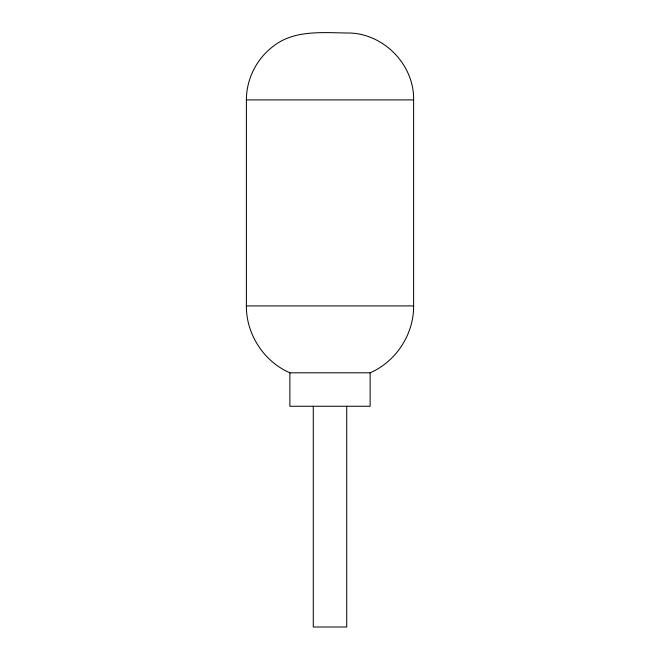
<?xml version="1.0" encoding="UTF-8"?>
<svg xmlns="http://www.w3.org/2000/svg" width="660" height="660" viewBox="0 0 660 660"><rect width="100%" height="100%" fill="white"/><g stroke="black" fill="none" stroke-linecap="round" stroke-linejoin="round"><path stroke-width="0.99" d="M413.614 305.918C413.861 334.232 396.107 361.54 370.136 372.809L289.864 372.809C263.893 361.54 246.139 334.232 246.386 305.918L246.386 99.891C246.394 79.39 256.295 59.318 272.555 46.827C293.362 29.807 321.758 32.67 346.723 33C382.478 32.249 414.364 64.135 413.614 99.891L413.614 305.918L246.386 305.918M246.386 99.891L413.614 99.891M370.136 372.809L370.136 406.255L289.864 406.255L289.864 372.809M346.723 406.255L346.723 627L313.277 627L313.277 406.255"/></g></svg>
